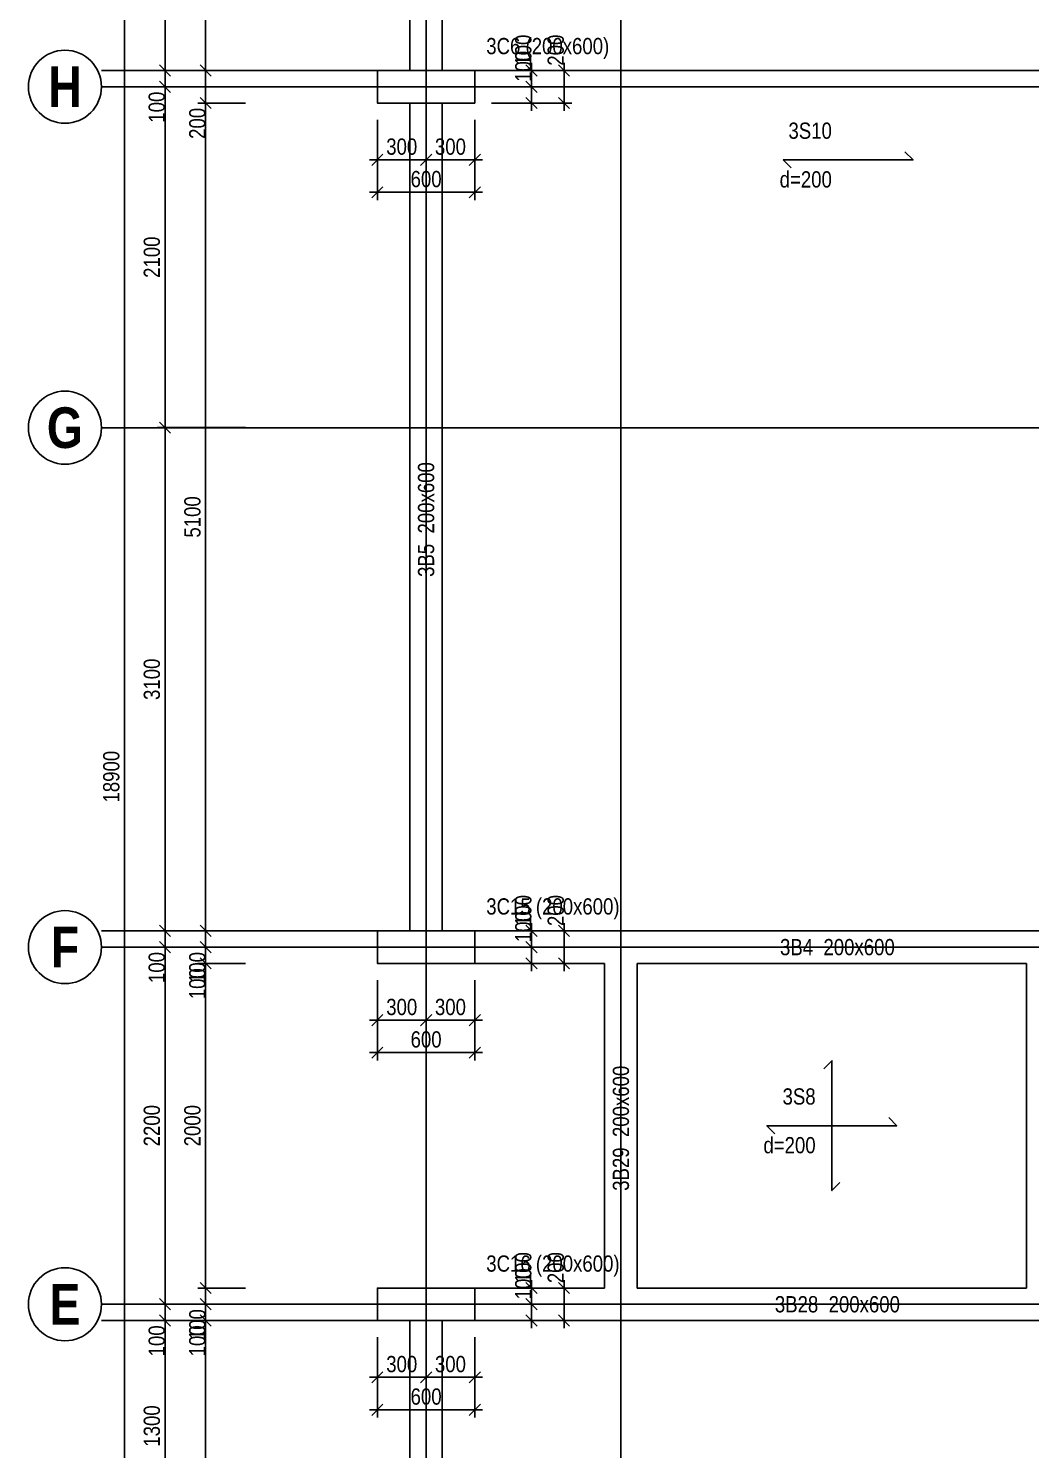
# Model space of a CAD drawing. Extents: x 0 to 206258, y -403073 to 0.
# Drawn here: x 95534 to 101709, y -29787 to -21033 of the extents above; entities that cross this region are included whole.
import ezdxf
from ezdxf.enums import TextEntityAlignment as Align
from ezdxf.lldxf.tags import DXFTag

# ---------------------------------------------------------------- set-up
doc = ezdxf.new("R2010")
doc.units = 0
doc.header["$LTSCALE"] = 1000
for name, color, linetype in [('Axis Circle(Dir 1)', 150, 'Continuous'), ('Axis Label(Dir 1)', 7, 'Continuous'), ('Axis Line(Dir 1)', 8, 'CENTER2'), ('Axis Line(Dir 2)', 150, 'CENTER2'), ('Column Line', 7, 'Continuous'), ('Dimension Line', 5, 'Continuous'), ('Slab Edge Line', 5, 'Continuous'), ('Slab Label', 5, 'Continuous')]:
    doc.layers.add(name, color=color, linetype=linetype)
for name, color, linetype, true_color in [('Beam Label', 159, 'Continuous', 0x35424f), ('Beam Line', 159, 'HIDDEN2', 0x35424f), ('Column Label', 159, 'Continuous', 0x35424f), ('Ghost Axis Line', 254, 'Continuous', 0xbebebe)]:
    doc.layers.add(name, color=color, linetype=linetype, true_color=true_color)
doc.styles.add('Axis Label(Dir 1)', font='ARIALNB.TTF', dxfattribs={"height": 250})
doc.styles.add('Beam Label', font='ARIALN.TTF', dxfattribs={"height": 100})
doc.styles.add('Column Label', font='ARIALN.TTF', dxfattribs={"height": 100})
doc.styles.add('Dimension Text', font='ARIALN.TTF', dxfattribs={"height": 100})
doc.styles.add('Slab Label', font='ARIALN.TTF', dxfattribs={"height": 100})
tags = doc.linetypes.add('CENTER2', pattern=[1.125, 0.75, -0.125, 0.125, -0.125]).pattern_tags.tags
tags[10:11] = [DXFTag(74, 4), DXFTag(75, 0), DXFTag(340, '0'), DXFTag(46, 0.0), DXFTag(50, 0.0), DXFTag(44, 0.0), DXFTag(45, 0.0)]
tags[8:9] = [DXFTag(74, 4), DXFTag(75, 0), DXFTag(340, '0'), DXFTag(46, 0.0), DXFTag(50, 0.0), DXFTag(44, 0.0), DXFTag(45, 0.0)]
tags[6:7] = [DXFTag(74, 4), DXFTag(75, 0), DXFTag(340, '0'), DXFTag(46, 0.0), DXFTag(50, 0.0), DXFTag(44, 0.0), DXFTag(45, 0.0)]
tags[4:5] = [DXFTag(74, 4), DXFTag(75, 0), DXFTag(340, '0'), DXFTag(46, 0.0), DXFTag(50, 0.0), DXFTag(44, 0.0), DXFTag(45, 0.0)]
tags = doc.linetypes.add('HIDDEN2', pattern=[0.1875, 0.125, -0.0625]).pattern_tags.tags
tags[6:7] = [DXFTag(74, 4), DXFTag(75, 0), DXFTag(340, '0'), DXFTag(46, 0.0), DXFTag(50, 0.0), DXFTag(44, 0.0), DXFTag(45, 0.0)]
tags[4:5] = [DXFTag(74, 4), DXFTag(75, 0), DXFTag(340, '0'), DXFTag(46, 0.0), DXFTag(50, 0.0), DXFTag(44, 0.0), DXFTag(45, 0.0)]
doc.dimstyles.get("Standard").update_dxf_attribs({"dimtxt": 100, "dimasz": 30, "dimexe": 48.3, "dimexo": 103.5, "dimgap": 30, "dimtad": 1, "dimtoh": 1, "dimdec": 1, "dimdsep": 46, "dimtxsty": 'Dimension Text', "dimblk": 'PCDIM_TICK', "dimcen": 0.09, "dimclrd": 5, "dimclre": 5, "dimclrt": 5, "dimadec": 1, "dimazin": 0, "dimtp": 1, "dimtm": 1, "dimtfac": 1, "dimtdec": 4, "dimtofl": 0, "dimtmove": 0, "dimatfit": 3, "dimfxl": 1, "dimtolj": 1, "dimtzin": 0, "dimarcsym": 0})

# ---------------------------------------------------------------- blocks, each defined once
blk = doc.blocks.new('PCDIM_TICK')
at = {"layer": 'Dimension Line', "color": 0, "transparency": 33554687}
for p, q in [((1.15, 1.15), (-1.15, -1.15)), ((1.61, 0), (0, 0))]:
    blk.add_line(p, q, dxfattribs=at)
blk = doc.blocks.new('*U867')
at = {"layer": 'Dimension Line', "color": 5, "true_color": 0x0000ff, "transparency": 16777216}
for p, q in [((97684.3, -21595.7), (97684.3, -21890.5)), ((97984.3, -21595.7), (97984.3, -21890.5)), ((97684.3, -21842.2), (97984.3, -21842.2))]:
    blk.add_line(p, q, dxfattribs=at)
at = {"layer": 'Dimension Line', "color": 5, "true_color": 0x0000ff, "transparency": 16777216, "xscale": 30, "yscale": 30, "rotation": 180.0000000000004}
blk.add_blockref('PCDIM_TICK', (97684.3, -21842.2), dxfattribs=at)
at = {"layer": 'Dimension Line', "color": 5, "true_color": 0x0000ff, "transparency": 16777216, "xscale": 30, "yscale": 30}
blk.add_blockref('PCDIM_TICK', (97984.3, -21842.2), dxfattribs=at)
at = {"layer": 'Dimension Line', "color": 5, "true_color": 0x0000ff, "transparency": 16777216, "insert": (97834.3, -21812.2), "char_height": 100, "width": 181.501, "attachment_point": 8, "style": 'Dimension Text'}
blk.add_mtext('300', dxfattribs=at)
blk = doc.blocks.new('*U868')
at = {"layer": 'Dimension Line', "color": 5, "true_color": 0x0000ff, "transparency": 16777216}
for p, q in [((97984.3, -21595.7), (97984.3, -21890.5)), ((98284.3, -21595.7), (98284.3, -21890.5)), ((97984.3, -21842.2), (98284.3, -21842.2))]:
    blk.add_line(p, q, dxfattribs=at)
at = {"layer": 'Dimension Line', "color": 5, "true_color": 0x0000ff, "transparency": 16777216, "xscale": 30, "yscale": 30, "rotation": 180.0000000000004}
blk.add_blockref('PCDIM_TICK', (97984.3, -21842.2), dxfattribs=at)
at = {"layer": 'Dimension Line', "color": 5, "true_color": 0x0000ff, "transparency": 16777216, "xscale": 30, "yscale": 30}
blk.add_blockref('PCDIM_TICK', (98284.3, -21842.2), dxfattribs=at)
at = {"layer": 'Dimension Line', "color": 5, "true_color": 0x0000ff, "transparency": 16777216, "insert": (98134.3, -21812.2), "char_height": 100, "width": 181.501, "attachment_point": 8, "style": 'Dimension Text'}
blk.add_mtext('300', dxfattribs=at)
blk = doc.blocks.new('*U869')
at = {"layer": 'Dimension Line', "color": 5, "true_color": 0x0000ff, "transparency": 16777216}
for p, q in [((97684.3, -21595.7), (97684.3, -22090.5)), ((98284.3, -21595.7), (98284.3, -22090.5)), ((97684.3, -22042.2), (98284.3, -22042.2))]:
    blk.add_line(p, q, dxfattribs=at)
at = {"layer": 'Dimension Line', "color": 5, "true_color": 0x0000ff, "transparency": 16777216, "xscale": 30, "yscale": 30, "rotation": 180.0000000000004}
blk.add_blockref('PCDIM_TICK', (97684.3, -22042.2), dxfattribs=at)
at = {"layer": 'Dimension Line', "color": 5, "true_color": 0x0000ff, "transparency": 16777216, "xscale": 30, "yscale": 30}
blk.add_blockref('PCDIM_TICK', (98284.3, -22042.2), dxfattribs=at)
at = {"layer": 'Dimension Line', "color": 5, "true_color": 0x0000ff, "transparency": 16777216, "insert": (97984.3, -22012.2), "char_height": 100, "width": 181.97, "attachment_point": 8, "style": 'Dimension Text'}
blk.add_mtext('600', dxfattribs=at)
blk = doc.blocks.new('*U870')
at = {"layer": 'Dimension Line', "color": 5, "true_color": 0x0000ff, "transparency": 16777216}
for p, q in [((98387.8, -21392.2), (98682.6, -21392.2)), ((98634.3, -21392.2), (98634.3, -21362.2)), ((98634.3, -21492.2), (98634.3, -21392.2)), ((98387.8, -21492.2), (98682.6, -21492.2))]:
    blk.add_line(p, q, dxfattribs=at)
at = {"layer": 'Dimension Line', "color": 5, "true_color": 0x0000ff, "transparency": 16777216, "xscale": 30, "yscale": 30}
for p, rotation in [((98634.3, -21392.2), 89.99999999999447), ((98634.3, -21492.2), 269.9999999999834)]:
    blk.add_blockref('PCDIM_TICK', p, dxfattribs=dict(at, rotation=rotation))
at = {"layer": 'Dimension Line', "color": 5, "true_color": 0x0000ff, "transparency": 16777216, "insert": (98634.3, -21362.2), "char_height": 100, "width": 173.928, "attachment_point": 7, "rotation": 90, "style": 'Dimension Text'}
blk.add_mtext('100', dxfattribs=at)
blk = doc.blocks.new('*U871')
at = {"layer": 'Dimension Line', "color": 5, "true_color": 0x0000ff, "transparency": 16777216}
for p, q in [((98634.3, -21292.2), (98634.3, -21262.2)), ((98387.8, -21292.2), (98682.6, -21292.2)), ((98634.3, -21392.2), (98634.3, -21292.2)), ((98387.8, -21392.2), (98682.6, -21392.2))]:
    blk.add_line(p, q, dxfattribs=at)
at = {"layer": 'Dimension Line', "color": 5, "true_color": 0x0000ff, "transparency": 16777216, "xscale": 30, "yscale": 30}
for p, rotation in [((98634.3, -21292.2), 89.99999999999447), ((98634.3, -21392.2), 269.9999999999834)]:
    blk.add_blockref('PCDIM_TICK', p, dxfattribs=dict(at, rotation=rotation))
at = {"layer": 'Dimension Line', "color": 5, "true_color": 0x0000ff, "transparency": 16777216, "insert": (98634.3, -21262.2), "char_height": 100, "width": 173.928, "attachment_point": 7, "rotation": 90, "style": 'Dimension Text'}
blk.add_mtext('100', dxfattribs=at)
blk = doc.blocks.new('*U872')
at = {"layer": 'Dimension Line', "color": 5, "true_color": 0x0000ff, "transparency": 16777216}
for p, q in [((98834.3, -21292.2), (98834.3, -21262.2)), ((98387.8, -21292.2), (98882.6, -21292.2)), ((98834.3, -21492.2), (98834.3, -21292.2)), ((98387.8, -21492.2), (98882.6, -21492.2))]:
    blk.add_line(p, q, dxfattribs=at)
at = {"layer": 'Dimension Line', "color": 5, "true_color": 0x0000ff, "transparency": 16777216, "xscale": 30, "yscale": 30}
for p, rotation in [((98834.3, -21292.2), 89.99999999999447), ((98834.3, -21492.2), 269.9999999999834)]:
    blk.add_blockref('PCDIM_TICK', p, dxfattribs=dict(at, rotation=rotation))
at = {"layer": 'Dimension Line', "color": 5, "true_color": 0x0000ff, "transparency": 16777216, "insert": (98834.3, -21262.2), "char_height": 100, "width": 182.775, "attachment_point": 7, "rotation": 90, "style": 'Dimension Text'}
blk.add_mtext('200', dxfattribs=at)
blk = doc.blocks.new('*U915')
at = {"layer": 'Dimension Line', "color": 5, "true_color": 0x0000ff, "transparency": 16777216}
for p, q in [((97684.3, -26895.7), (97684.3, -27190.5)), ((97984.3, -26895.7), (97984.3, -27190.5)), ((97684.3, -27142.2), (97984.3, -27142.2))]:
    blk.add_line(p, q, dxfattribs=at)
at = {"layer": 'Dimension Line', "color": 5, "true_color": 0x0000ff, "transparency": 16777216, "xscale": 30, "yscale": 30, "rotation": 180.0000000000004}
blk.add_blockref('PCDIM_TICK', (97684.3, -27142.2), dxfattribs=at)
at = {"layer": 'Dimension Line', "color": 5, "true_color": 0x0000ff, "transparency": 16777216, "xscale": 30, "yscale": 30}
blk.add_blockref('PCDIM_TICK', (97984.3, -27142.2), dxfattribs=at)
at = {"layer": 'Dimension Line', "color": 5, "true_color": 0x0000ff, "transparency": 16777216, "insert": (97834.3, -27112.2), "char_height": 100, "width": 181.501, "attachment_point": 8, "style": 'Dimension Text'}
blk.add_mtext('300', dxfattribs=at)
blk = doc.blocks.new('*U916')
at = {"layer": 'Dimension Line', "color": 5, "true_color": 0x0000ff, "transparency": 16777216}
for p, q in [((97984.3, -26895.7), (97984.3, -27190.5)), ((98284.3, -26895.7), (98284.3, -27190.5)), ((97984.3, -27142.2), (98284.3, -27142.2))]:
    blk.add_line(p, q, dxfattribs=at)
at = {"layer": 'Dimension Line', "color": 5, "true_color": 0x0000ff, "transparency": 16777216, "xscale": 30, "yscale": 30, "rotation": 180.0000000000004}
blk.add_blockref('PCDIM_TICK', (97984.3, -27142.2), dxfattribs=at)
at = {"layer": 'Dimension Line', "color": 5, "true_color": 0x0000ff, "transparency": 16777216, "xscale": 30, "yscale": 30}
blk.add_blockref('PCDIM_TICK', (98284.3, -27142.2), dxfattribs=at)
at = {"layer": 'Dimension Line', "color": 5, "true_color": 0x0000ff, "transparency": 16777216, "insert": (98134.3, -27112.2), "char_height": 100, "width": 181.501, "attachment_point": 8, "style": 'Dimension Text'}
blk.add_mtext('300', dxfattribs=at)
blk = doc.blocks.new('*U917')
at = {"layer": 'Dimension Line', "color": 5, "true_color": 0x0000ff, "transparency": 16777216}
for p, q in [((97684.3, -26895.7), (97684.3, -27390.5)), ((98284.3, -26895.7), (98284.3, -27390.5)), ((97684.3, -27342.2), (98284.3, -27342.2))]:
    blk.add_line(p, q, dxfattribs=at)
at = {"layer": 'Dimension Line', "color": 5, "true_color": 0x0000ff, "transparency": 16777216, "xscale": 30, "yscale": 30, "rotation": 180.0000000000004}
blk.add_blockref('PCDIM_TICK', (97684.3, -27342.2), dxfattribs=at)
at = {"layer": 'Dimension Line', "color": 5, "true_color": 0x0000ff, "transparency": 16777216, "xscale": 30, "yscale": 30}
blk.add_blockref('PCDIM_TICK', (98284.3, -27342.2), dxfattribs=at)
at = {"layer": 'Dimension Line', "color": 5, "true_color": 0x0000ff, "transparency": 16777216, "insert": (97984.3, -27312.2), "char_height": 100, "width": 181.97, "attachment_point": 8, "style": 'Dimension Text'}
blk.add_mtext('600', dxfattribs=at)
blk = doc.blocks.new('*U918')
at = {"layer": 'Dimension Line', "color": 5, "true_color": 0x0000ff, "transparency": 16777216}
for p, q in [((98387.8, -26692.2), (98682.6, -26692.2)), ((98634.3, -26692.2), (98634.3, -26662.2)), ((98634.3, -26792.2), (98634.3, -26692.2)), ((98387.8, -26792.2), (98682.6, -26792.2))]:
    blk.add_line(p, q, dxfattribs=at)
at = {"layer": 'Dimension Line', "color": 5, "true_color": 0x0000ff, "transparency": 16777216, "xscale": 30, "yscale": 30}
for p, rotation in [((98634.3, -26692.2), 89.99999999999447), ((98634.3, -26792.2), 269.9999999999834)]:
    blk.add_blockref('PCDIM_TICK', p, dxfattribs=dict(at, rotation=rotation))
at = {"layer": 'Dimension Line', "color": 5, "true_color": 0x0000ff, "transparency": 16777216, "insert": (98634.3, -26662.2), "char_height": 100, "width": 173.928, "attachment_point": 7, "rotation": 90, "style": 'Dimension Text'}
blk.add_mtext('100', dxfattribs=at)
blk = doc.blocks.new('*U919')
at = {"layer": 'Dimension Line', "color": 5, "true_color": 0x0000ff, "transparency": 16777216}
for p, q in [((98387.8, -26592.2), (98682.6, -26592.2)), ((98634.3, -26592.2), (98634.3, -26562.2)), ((98634.3, -26692.2), (98634.3, -26592.2)), ((98387.8, -26692.2), (98682.6, -26692.2))]:
    blk.add_line(p, q, dxfattribs=at)
at = {"layer": 'Dimension Line', "color": 5, "true_color": 0x0000ff, "transparency": 16777216, "xscale": 30, "yscale": 30}
for p, rotation in [((98634.3, -26592.2), 89.99999999999447), ((98634.3, -26692.2), 269.9999999999834)]:
    blk.add_blockref('PCDIM_TICK', p, dxfattribs=dict(at, rotation=rotation))
at = {"layer": 'Dimension Line', "color": 5, "true_color": 0x0000ff, "transparency": 16777216, "insert": (98634.3, -26562.2), "char_height": 100, "width": 173.928, "attachment_point": 7, "rotation": 90, "style": 'Dimension Text'}
blk.add_mtext('100', dxfattribs=at)
blk = doc.blocks.new('*U920')
at = {"layer": 'Dimension Line', "color": 5, "true_color": 0x0000ff, "transparency": 16777216}
for p, q in [((98387.8, -26592.2), (98882.6, -26592.2)), ((98834.3, -26592.2), (98834.3, -26562.2)), ((98834.3, -26792.2), (98834.3, -26592.2)), ((98387.8, -26792.2), (98882.6, -26792.2))]:
    blk.add_line(p, q, dxfattribs=at)
at = {"layer": 'Dimension Line', "color": 5, "true_color": 0x0000ff, "transparency": 16777216, "xscale": 30, "yscale": 30}
for p, rotation in [((98834.3, -26592.2), 89.99999999999447), ((98834.3, -26792.2), 269.9999999999834)]:
    blk.add_blockref('PCDIM_TICK', p, dxfattribs=dict(at, rotation=rotation))
at = {"layer": 'Dimension Line', "color": 5, "true_color": 0x0000ff, "transparency": 16777216, "insert": (98834.3, -26562.2), "char_height": 100, "width": 182.775, "attachment_point": 7, "rotation": 90, "style": 'Dimension Text'}
blk.add_mtext('200', dxfattribs=at)
blk = doc.blocks.new('*U981')
at = {"layer": 'Dimension Line', "color": 5, "true_color": 0x0000ff, "transparency": 16777216}
for p, q in [((97684.3, -29095.7), (97684.3, -29390.5)), ((97984.3, -29095.7), (97984.3, -29390.5)), ((97684.3, -29342.2), (97984.3, -29342.2))]:
    blk.add_line(p, q, dxfattribs=at)
at = {"layer": 'Dimension Line', "color": 5, "true_color": 0x0000ff, "transparency": 16777216, "xscale": 30, "yscale": 30, "rotation": 180.0000000000004}
blk.add_blockref('PCDIM_TICK', (97684.3, -29342.2), dxfattribs=at)
at = {"layer": 'Dimension Line', "color": 5, "true_color": 0x0000ff, "transparency": 16777216, "xscale": 30, "yscale": 30}
blk.add_blockref('PCDIM_TICK', (97984.3, -29342.2), dxfattribs=at)
at = {"layer": 'Dimension Line', "color": 5, "true_color": 0x0000ff, "transparency": 16777216, "insert": (97834.3, -29312.2), "char_height": 100, "width": 181.501, "attachment_point": 8, "style": 'Dimension Text'}
blk.add_mtext('300', dxfattribs=at)
blk = doc.blocks.new('*U982')
at = {"layer": 'Dimension Line', "color": 5, "true_color": 0x0000ff, "transparency": 16777216}
for p, q in [((97984.3, -29095.7), (97984.3, -29390.5)), ((98284.3, -29095.7), (98284.3, -29390.5)), ((97984.3, -29342.2), (98284.3, -29342.2))]:
    blk.add_line(p, q, dxfattribs=at)
at = {"layer": 'Dimension Line', "color": 5, "true_color": 0x0000ff, "transparency": 16777216, "xscale": 30, "yscale": 30, "rotation": 180.0000000000004}
blk.add_blockref('PCDIM_TICK', (97984.3, -29342.2), dxfattribs=at)
at = {"layer": 'Dimension Line', "color": 5, "true_color": 0x0000ff, "transparency": 16777216, "xscale": 30, "yscale": 30}
blk.add_blockref('PCDIM_TICK', (98284.3, -29342.2), dxfattribs=at)
at = {"layer": 'Dimension Line', "color": 5, "true_color": 0x0000ff, "transparency": 16777216, "insert": (98134.3, -29312.2), "char_height": 100, "width": 181.501, "attachment_point": 8, "style": 'Dimension Text'}
blk.add_mtext('300', dxfattribs=at)
blk = doc.blocks.new('*U983')
at = {"layer": 'Dimension Line', "color": 5, "true_color": 0x0000ff, "transparency": 16777216}
for p, q in [((97684.3, -29095.7), (97684.3, -29590.5)), ((98284.3, -29095.7), (98284.3, -29590.5)), ((97684.3, -29542.2), (98284.3, -29542.2))]:
    blk.add_line(p, q, dxfattribs=at)
at = {"layer": 'Dimension Line', "color": 5, "true_color": 0x0000ff, "transparency": 16777216, "xscale": 30, "yscale": 30, "rotation": 180.0000000000004}
blk.add_blockref('PCDIM_TICK', (97684.3, -29542.2), dxfattribs=at)
at = {"layer": 'Dimension Line', "color": 5, "true_color": 0x0000ff, "transparency": 16777216, "xscale": 30, "yscale": 30}
blk.add_blockref('PCDIM_TICK', (98284.3, -29542.2), dxfattribs=at)
at = {"layer": 'Dimension Line', "color": 5, "true_color": 0x0000ff, "transparency": 16777216, "insert": (97984.3, -29512.2), "char_height": 100, "width": 181.97, "attachment_point": 8, "style": 'Dimension Text'}
blk.add_mtext('600', dxfattribs=at)
blk = doc.blocks.new('*U984')
at = {"layer": 'Dimension Line', "color": 5, "true_color": 0x0000ff, "transparency": 16777216}
for p, q in [((98634.3, -28892.2), (98634.3, -28862.2)), ((98387.8, -28892.2), (98682.6, -28892.2)), ((98634.3, -28992.2), (98634.3, -28892.2)), ((98387.8, -28992.2), (98682.6, -28992.2))]:
    blk.add_line(p, q, dxfattribs=at)
at = {"layer": 'Dimension Line', "color": 5, "true_color": 0x0000ff, "transparency": 16777216, "xscale": 30, "yscale": 30}
for p, rotation in [((98634.3, -28892.2), 89.99999999999447), ((98634.3, -28992.2), 269.9999999999834)]:
    blk.add_blockref('PCDIM_TICK', p, dxfattribs=dict(at, rotation=rotation))
at = {"layer": 'Dimension Line', "color": 5, "true_color": 0x0000ff, "transparency": 16777216, "insert": (98634.3, -28862.2), "char_height": 100, "width": 173.928, "attachment_point": 7, "rotation": 90, "style": 'Dimension Text'}
blk.add_mtext('100', dxfattribs=at)
blk = doc.blocks.new('*U985')
at = {"layer": 'Dimension Line', "color": 5, "true_color": 0x0000ff, "transparency": 16777216}
for p, q in [((98387.8, -28792.2), (98682.6, -28792.2)), ((98634.3, -28792.2), (98634.3, -28762.2)), ((98634.3, -28892.2), (98634.3, -28792.2)), ((98387.8, -28892.2), (98682.6, -28892.2))]:
    blk.add_line(p, q, dxfattribs=at)
at = {"layer": 'Dimension Line', "color": 5, "true_color": 0x0000ff, "transparency": 16777216, "xscale": 30, "yscale": 30}
for p, rotation in [((98634.3, -28792.2), 89.99999999999447), ((98634.3, -28892.2), 269.9999999999834)]:
    blk.add_blockref('PCDIM_TICK', p, dxfattribs=dict(at, rotation=rotation))
at = {"layer": 'Dimension Line', "color": 5, "true_color": 0x0000ff, "transparency": 16777216, "insert": (98634.3, -28762.2), "char_height": 100, "width": 173.928, "attachment_point": 7, "rotation": 90, "style": 'Dimension Text'}
blk.add_mtext('100', dxfattribs=at)
blk = doc.blocks.new('*U986')
at = {"layer": 'Dimension Line', "color": 5, "true_color": 0x0000ff, "transparency": 16777216}
for p, q in [((98387.8, -28792.2), (98882.6, -28792.2)), ((98834.3, -28792.2), (98834.3, -28762.2)), ((98834.3, -28992.2), (98834.3, -28792.2)), ((98387.8, -28992.2), (98882.6, -28992.2))]:
    blk.add_line(p, q, dxfattribs=at)
at = {"layer": 'Dimension Line', "color": 5, "true_color": 0x0000ff, "transparency": 16777216, "xscale": 30, "yscale": 30}
for p, rotation in [((98834.3, -28792.2), 89.99999999999447), ((98834.3, -28992.2), 269.9999999999834)]:
    blk.add_blockref('PCDIM_TICK', p, dxfattribs=dict(at, rotation=rotation))
at = {"layer": 'Dimension Line', "color": 5, "true_color": 0x0000ff, "transparency": 16777216, "insert": (98834.3, -28762.2), "char_height": 100, "width": 182.775, "attachment_point": 7, "rotation": 90, "style": 'Dimension Text'}
blk.add_mtext('200', dxfattribs=at)
blk = doc.blocks.new('*U1044')
at = {"layer": 'Dimension Line', "color": 5, "true_color": 0x0000ff, "transparency": 16777216}
for p, q in [((96872.4, -16392.2), (96577.6, -16392.2)), ((96625.9, -16392.2), (96625.9, -21292.2)), ((96872.4, -21292.2), (96577.6, -21292.2))]:
    blk.add_line(p, q, dxfattribs=at)
at = {"layer": 'Dimension Line', "color": 5, "true_color": 0x0000ff, "transparency": 16777216, "xscale": 30, "yscale": 30}
for p, rotation in [((96625.9, -16392.2), 89.99999999999447), ((96625.9, -21292.2), 269.9999999999834)]:
    blk.add_blockref('PCDIM_TICK', p, dxfattribs=dict(at, rotation=rotation))
at = {"layer": 'Dimension Line', "color": 5, "true_color": 0x0000ff, "transparency": 16777216, "insert": (96595.9, -18842.2), "char_height": 100, "width": 249.196, "attachment_point": 8, "rotation": 90, "style": 'Dimension Text'}
blk.add_mtext('4900', dxfattribs=at)
blk = doc.blocks.new('*U1045')
at = {"layer": 'Dimension Line', "color": 5, "true_color": 0x0000ff, "transparency": 16777216}
for p, q in [((96872.4, -21292.2), (96577.6, -21292.2)), ((96625.9, -21292.2), (96625.9, -21492.2)), ((96872.4, -21492.2), (96577.6, -21492.2)), ((96625.9, -21492.2), (96625.9, -21522.2))]:
    blk.add_line(p, q, dxfattribs=at)
at = {"layer": 'Dimension Line', "color": 5, "true_color": 0x0000ff, "transparency": 16777216, "xscale": 30, "yscale": 30}
for p, rotation in [((96625.9, -21292.2), 89.99999999999447), ((96625.9, -21492.2), 269.9999999999834)]:
    blk.add_blockref('PCDIM_TICK', p, dxfattribs=dict(at, rotation=rotation))
at = {"layer": 'Dimension Line', "color": 5, "true_color": 0x0000ff, "transparency": 16777216, "insert": (96625.9, -21522.2), "char_height": 100, "width": 182.775, "attachment_point": 9, "rotation": 90, "style": 'Dimension Text'}
blk.add_mtext('200', dxfattribs=at)
blk = doc.blocks.new('*U1046')
at = {"layer": 'Dimension Line', "color": 5, "true_color": 0x0000ff, "transparency": 16777216}
for p, q in [((96872.4, -21492.2), (96577.6, -21492.2)), ((96625.9, -21492.2), (96625.9, -26592.2)), ((96872.4, -26592.2), (96577.6, -26592.2))]:
    blk.add_line(p, q, dxfattribs=at)
at = {"layer": 'Dimension Line', "color": 5, "true_color": 0x0000ff, "transparency": 16777216, "xscale": 30, "yscale": 30}
for p, rotation in [((96625.9, -21492.2), 89.99999999999447), ((96625.9, -26592.2), 269.9999999999834)]:
    blk.add_blockref('PCDIM_TICK', p, dxfattribs=dict(at, rotation=rotation))
at = {"layer": 'Dimension Line', "color": 5, "true_color": 0x0000ff, "transparency": 16777216, "insert": (96595.9, -24042.2), "char_height": 100, "width": 245.979, "attachment_point": 8, "rotation": 90, "style": 'Dimension Text'}
blk.add_mtext('5100', dxfattribs=at)
blk = doc.blocks.new('*U1047')
at = {"layer": 'Dimension Line', "color": 5, "true_color": 0x0000ff, "transparency": 16777216}
for p, q in [((96872.4, -26592.2), (96577.6, -26592.2)), ((96625.9, -26592.2), (96625.9, -26692.2)), ((96872.4, -26692.2), (96577.6, -26692.2)), ((96625.9, -26692.2), (96625.9, -26722.2))]:
    blk.add_line(p, q, dxfattribs=at)
at = {"layer": 'Dimension Line', "color": 5, "true_color": 0x0000ff, "transparency": 16777216, "xscale": 30, "yscale": 30}
for p, rotation in [((96625.9, -26592.2), 89.99999999999447), ((96625.9, -26692.2), 269.9999999999834)]:
    blk.add_blockref('PCDIM_TICK', p, dxfattribs=dict(at, rotation=rotation))
at = {"layer": 'Dimension Line', "color": 5, "true_color": 0x0000ff, "transparency": 16777216, "insert": (96625.9, -26722.2), "char_height": 100, "width": 173.928, "attachment_point": 9, "rotation": 90, "style": 'Dimension Text'}
blk.add_mtext('100', dxfattribs=at)
blk = doc.blocks.new('*U1048')
at = {"layer": 'Dimension Line', "color": 5, "true_color": 0x0000ff, "transparency": 16777216}
for p, q in [((96872.4, -26692.2), (96577.6, -26692.2)), ((96625.9, -26692.2), (96625.9, -26792.2)), ((96872.4, -26792.2), (96577.6, -26792.2)), ((96625.9, -26792.2), (96625.9, -26822.2))]:
    blk.add_line(p, q, dxfattribs=at)
at = {"layer": 'Dimension Line', "color": 5, "true_color": 0x0000ff, "transparency": 16777216, "xscale": 30, "yscale": 30}
for p, rotation in [((96625.9, -26692.2), 89.99999999999447), ((96625.9, -26792.2), 269.9999999999834)]:
    blk.add_blockref('PCDIM_TICK', p, dxfattribs=dict(at, rotation=rotation))
at = {"layer": 'Dimension Line', "color": 5, "true_color": 0x0000ff, "transparency": 16777216, "insert": (96625.9, -26822.2), "char_height": 100, "width": 173.928, "attachment_point": 9, "rotation": 90, "style": 'Dimension Text'}
blk.add_mtext('100', dxfattribs=at)
blk = doc.blocks.new('*U1049')
at = {"layer": 'Dimension Line', "color": 5, "true_color": 0x0000ff, "transparency": 16777216}
for p, q in [((96872.4, -26792.2), (96577.6, -26792.2)), ((96625.9, -26792.2), (96625.9, -28792.2)), ((96872.4, -28792.2), (96577.6, -28792.2))]:
    blk.add_line(p, q, dxfattribs=at)
at = {"layer": 'Dimension Line', "color": 5, "true_color": 0x0000ff, "transparency": 16777216, "xscale": 30, "yscale": 30}
for p, rotation in [((96625.9, -26792.2), 89.99999999999447), ((96625.9, -28792.2), 269.9999999999834)]:
    blk.add_blockref('PCDIM_TICK', p, dxfattribs=dict(at, rotation=rotation))
at = {"layer": 'Dimension Line', "color": 5, "true_color": 0x0000ff, "transparency": 16777216, "insert": (96595.9, -27792.2), "char_height": 100, "width": 247.252, "attachment_point": 8, "rotation": 90, "style": 'Dimension Text'}
blk.add_mtext('2000', dxfattribs=at)
blk = doc.blocks.new('*U1050')
at = {"layer": 'Dimension Line', "color": 5, "true_color": 0x0000ff, "transparency": 16777216}
for p, q in [((96872.4, -28792.2), (96577.6, -28792.2)), ((96625.9, -28792.2), (96625.9, -28892.2)), ((96872.4, -28892.2), (96577.6, -28892.2)), ((96625.9, -28892.2), (96625.9, -28922.2))]:
    blk.add_line(p, q, dxfattribs=at)
at = {"layer": 'Dimension Line', "color": 5, "true_color": 0x0000ff, "transparency": 16777216, "xscale": 30, "yscale": 30}
for p, rotation in [((96625.9, -28792.2), 89.99999999999447), ((96625.9, -28892.2), 269.9999999999834)]:
    blk.add_blockref('PCDIM_TICK', p, dxfattribs=dict(at, rotation=rotation))
at = {"layer": 'Dimension Line', "color": 5, "true_color": 0x0000ff, "transparency": 16777216, "insert": (96625.9, -28922.2), "char_height": 100, "width": 173.928, "attachment_point": 9, "rotation": 90, "style": 'Dimension Text'}
blk.add_mtext('100', dxfattribs=at)
blk = doc.blocks.new('*U1051')
at = {"layer": 'Dimension Line', "color": 5, "true_color": 0x0000ff, "transparency": 16777216}
for p, q in [((96872.4, -28892.2), (96577.6, -28892.2)), ((96625.9, -28892.2), (96625.9, -28992.2)), ((96872.4, -28992.2), (96577.6, -28992.2)), ((96625.9, -28992.2), (96625.9, -29022.2))]:
    blk.add_line(p, q, dxfattribs=at)
at = {"layer": 'Dimension Line', "color": 5, "true_color": 0x0000ff, "transparency": 16777216, "xscale": 30, "yscale": 30}
for p, rotation in [((96625.9, -28892.2), 89.99999999999447), ((96625.9, -28992.2), 269.9999999999834)]:
    blk.add_blockref('PCDIM_TICK', p, dxfattribs=dict(at, rotation=rotation))
at = {"layer": 'Dimension Line', "color": 5, "true_color": 0x0000ff, "transparency": 16777216, "insert": (96625.9, -29022.2), "char_height": 100, "width": 173.928, "attachment_point": 9, "rotation": 90, "style": 'Dimension Text'}
blk.add_mtext('100', dxfattribs=at)
blk = doc.blocks.new('*U1052')
at = {"layer": 'Dimension Line', "color": 5, "true_color": 0x0000ff, "transparency": 16777216}
for p, q in [((96872.4, -28992.2), (96577.6, -28992.2)), ((96625.9, -28992.2), (96625.9, -32792.2)), ((96872.4, -32792.2), (96577.6, -32792.2))]:
    blk.add_line(p, q, dxfattribs=at)
at = {"layer": 'Dimension Line', "color": 5, "true_color": 0x0000ff, "transparency": 16777216, "xscale": 30, "yscale": 30}
for p, rotation in [((96625.9, -28992.2), 89.99999999999447), ((96625.9, -32792.2), 269.9999999999834)]:
    blk.add_blockref('PCDIM_TICK', p, dxfattribs=dict(at, rotation=rotation))
at = {"layer": 'Dimension Line', "color": 5, "true_color": 0x0000ff, "transparency": 16777216, "insert": (96595.9, -30892.2), "char_height": 100, "width": 245.979, "attachment_point": 8, "rotation": 90, "style": 'Dimension Text'}
blk.add_mtext('3800', dxfattribs=at)
blk = doc.blocks.new('*U1061')
at = {"layer": 'Dimension Line', "color": 5, "true_color": 0x0000ff, "transparency": 16777216}
for p, q in [((96872.4, -19692.2), (96327.6, -19692.2)), ((96375.9, -19692.2), (96375.9, -21292.2)), ((96872.4, -21292.2), (96327.6, -21292.2))]:
    blk.add_line(p, q, dxfattribs=at)
at = {"layer": 'Dimension Line', "color": 5, "true_color": 0x0000ff, "transparency": 16777216, "xscale": 30, "yscale": 30}
for p, rotation in [((96375.9, -19692.2), 89.99999999999447), ((96375.9, -21292.2), 269.9999999999834)]:
    blk.add_blockref('PCDIM_TICK', p, dxfattribs=dict(at, rotation=rotation))
at = {"layer": 'Dimension Line', "color": 5, "true_color": 0x0000ff, "transparency": 16777216, "insert": (96345.9, -20492.2), "char_height": 100, "width": 238.405, "attachment_point": 8, "rotation": 90, "style": 'Dimension Text'}
blk.add_mtext('1600', dxfattribs=at)
blk = doc.blocks.new('*U1062')
at = {"layer": 'Dimension Line', "color": 5, "true_color": 0x0000ff, "transparency": 16777216}
for p, q in [((96872.4, -21292.2), (96327.6, -21292.2)), ((96375.9, -21292.2), (96375.9, -21392.2)), ((96872.4, -21392.2), (96327.6, -21392.2)), ((96375.9, -21392.2), (96375.9, -21422.2))]:
    blk.add_line(p, q, dxfattribs=at)
at = {"layer": 'Dimension Line', "color": 5, "true_color": 0x0000ff, "transparency": 16777216, "xscale": 30, "yscale": 30}
for p, rotation in [((96375.9, -21292.2), 89.99999999999447), ((96375.9, -21392.2), 269.9999999999834)]:
    blk.add_blockref('PCDIM_TICK', p, dxfattribs=dict(at, rotation=rotation))
at = {"layer": 'Dimension Line', "color": 5, "true_color": 0x0000ff, "transparency": 16777216, "insert": (96375.9, -21422.2), "char_height": 100, "width": 173.928, "attachment_point": 9, "rotation": 90, "style": 'Dimension Text'}
blk.add_mtext('100', dxfattribs=at)
blk = doc.blocks.new('*U1063')
at = {"layer": 'Dimension Line', "color": 5, "true_color": 0x0000ff, "transparency": 16777216}
for p, q in [((96872.4, -21392.2), (96327.6, -21392.2)), ((96375.9, -21392.2), (96375.9, -23492.2)), ((96872.4, -23492.2), (96327.6, -23492.2))]:
    blk.add_line(p, q, dxfattribs=at)
at = {"layer": 'Dimension Line', "color": 5, "true_color": 0x0000ff, "transparency": 16777216, "xscale": 30, "yscale": 30}
for p, rotation in [((96375.9, -21392.2), 89.99999999999447), ((96375.9, -23492.2), 269.9999999999834)]:
    blk.add_blockref('PCDIM_TICK', p, dxfattribs=dict(at, rotation=rotation))
at = {"layer": 'Dimension Line', "color": 5, "true_color": 0x0000ff, "transparency": 16777216, "insert": (96345.9, -22442.2), "char_height": 100, "width": 247.252, "attachment_point": 8, "rotation": 90, "style": 'Dimension Text'}
blk.add_mtext('2100', dxfattribs=at)
blk = doc.blocks.new('*U1064')
at = {"layer": 'Dimension Line', "color": 5, "true_color": 0x0000ff, "transparency": 16777216}
for p, q in [((96872.4, -23492.2), (96327.6, -23492.2)), ((96375.9, -23492.2), (96375.9, -26592.2)), ((96872.4, -26592.2), (96327.6, -26592.2))]:
    blk.add_line(p, q, dxfattribs=at)
at = {"layer": 'Dimension Line', "color": 5, "true_color": 0x0000ff, "transparency": 16777216, "xscale": 30, "yscale": 30}
for p, rotation in [((96375.9, -23492.2), 89.99999999999447), ((96375.9, -26592.2), 269.9999999999834)]:
    blk.add_blockref('PCDIM_TICK', p, dxfattribs=dict(at, rotation=rotation))
at = {"layer": 'Dimension Line', "color": 5, "true_color": 0x0000ff, "transparency": 16777216, "insert": (96345.9, -25042.2), "char_height": 100, "width": 245.979, "attachment_point": 8, "rotation": 90, "style": 'Dimension Text'}
blk.add_mtext('3100', dxfattribs=at)
blk = doc.blocks.new('*U1065')
at = {"layer": 'Dimension Line', "color": 5, "true_color": 0x0000ff, "transparency": 16777216}
for p, q in [((96872.4, -26592.2), (96327.6, -26592.2)), ((96375.9, -26592.2), (96375.9, -26692.2)), ((96872.4, -26692.2), (96327.6, -26692.2)), ((96375.9, -26692.2), (96375.9, -26722.2))]:
    blk.add_line(p, q, dxfattribs=at)
at = {"layer": 'Dimension Line', "color": 5, "true_color": 0x0000ff, "transparency": 16777216, "xscale": 30, "yscale": 30}
for p, rotation in [((96375.9, -26592.2), 89.99999999999447), ((96375.9, -26692.2), 269.9999999999834)]:
    blk.add_blockref('PCDIM_TICK', p, dxfattribs=dict(at, rotation=rotation))
at = {"layer": 'Dimension Line', "color": 5, "true_color": 0x0000ff, "transparency": 16777216, "insert": (96375.9, -26722.2), "char_height": 100, "width": 173.928, "attachment_point": 9, "rotation": 90, "style": 'Dimension Text'}
blk.add_mtext('100', dxfattribs=at)
blk = doc.blocks.new('*U1066')
at = {"layer": 'Dimension Line', "color": 5, "true_color": 0x0000ff, "transparency": 16777216}
for p, q in [((96872.4, -26692.2), (96327.6, -26692.2)), ((96375.9, -26692.2), (96375.9, -28892.2)), ((96872.4, -28892.2), (96327.6, -28892.2))]:
    blk.add_line(p, q, dxfattribs=at)
at = {"layer": 'Dimension Line', "color": 5, "true_color": 0x0000ff, "transparency": 16777216, "xscale": 30, "yscale": 30}
for p, rotation in [((96375.9, -26692.2), 89.99999999999447), ((96375.9, -28892.2), 269.9999999999834)]:
    blk.add_blockref('PCDIM_TICK', p, dxfattribs=dict(at, rotation=rotation))
at = {"layer": 'Dimension Line', "color": 5, "true_color": 0x0000ff, "transparency": 16777216, "insert": (96345.9, -27792.2), "char_height": 100, "width": 247.252, "attachment_point": 8, "rotation": 90, "style": 'Dimension Text'}
blk.add_mtext('2200', dxfattribs=at)
blk = doc.blocks.new('*U1067')
at = {"layer": 'Dimension Line', "color": 5, "true_color": 0x0000ff, "transparency": 16777216}
for p, q in [((96872.4, -28892.2), (96327.6, -28892.2)), ((96375.9, -28892.2), (96375.9, -28992.2)), ((96872.4, -28992.2), (96327.6, -28992.2)), ((96375.9, -28992.2), (96375.9, -29022.2))]:
    blk.add_line(p, q, dxfattribs=at)
at = {"layer": 'Dimension Line', "color": 5, "true_color": 0x0000ff, "transparency": 16777216, "xscale": 30, "yscale": 30}
for p, rotation in [((96375.9, -28892.2), 89.99999999999447), ((96375.9, -28992.2), 269.9999999999834)]:
    blk.add_blockref('PCDIM_TICK', p, dxfattribs=dict(at, rotation=rotation))
at = {"layer": 'Dimension Line', "color": 5, "true_color": 0x0000ff, "transparency": 16777216, "insert": (96375.9, -29022.2), "char_height": 100, "width": 173.928, "attachment_point": 9, "rotation": 90, "style": 'Dimension Text'}
blk.add_mtext('100', dxfattribs=at)
blk = doc.blocks.new('*U1068')
at = {"layer": 'Dimension Line', "color": 5, "true_color": 0x0000ff, "transparency": 16777216}
for p, q in [((96872.4, -28992.2), (96327.6, -28992.2)), ((96375.9, -28992.2), (96375.9, -30292.2)), ((96872.4, -30292.2), (96327.6, -30292.2))]:
    blk.add_line(p, q, dxfattribs=at)
at = {"layer": 'Dimension Line', "color": 5, "true_color": 0x0000ff, "transparency": 16777216, "xscale": 30, "yscale": 30}
for p, rotation in [((96375.9, -28992.2), 89.99999999999447), ((96375.9, -30292.2), 269.9999999999834)]:
    blk.add_blockref('PCDIM_TICK', p, dxfattribs=dict(at, rotation=rotation))
at = {"layer": 'Dimension Line', "color": 5, "true_color": 0x0000ff, "transparency": 16777216, "insert": (96345.9, -29642.2), "char_height": 100, "width": 238.405, "attachment_point": 8, "rotation": 90, "style": 'Dimension Text'}
blk.add_mtext('1300', dxfattribs=at)
blk = doc.blocks.new('*U1073')
at = {"layer": 'Dimension Line', "color": 5, "true_color": 0x0000ff, "transparency": 16777216}
for p, q in [((96872.4, -16192.2), (96077.6, -16192.2)), ((96125.9, -16192.2), (96125.9, -35092.2)), ((96872.4, -35092.2), (96077.6, -35092.2))]:
    blk.add_line(p, q, dxfattribs=at)
at = {"layer": 'Dimension Line', "color": 5, "true_color": 0x0000ff, "transparency": 16777216, "xscale": 30, "yscale": 30}
for p, rotation in [((96125.9, -16192.2), 89.99999999999447), ((96125.9, -35092.2), 269.9999999999834)]:
    blk.add_blockref('PCDIM_TICK', p, dxfattribs=dict(at, rotation=rotation))
at = {"layer": 'Dimension Line', "color": 5, "true_color": 0x0000ff, "transparency": 16777216, "insert": (96095.9, -25642.2), "char_height": 100, "width": 302.882, "attachment_point": 8, "rotation": 90, "style": 'Dimension Text'}
blk.add_mtext('18900', dxfattribs=at)

msp = doc.modelspace()

# ---------------------------------------------------------------- linework, layer by layer
at = {"layer": 'Axis Circle(Dir 1)', "transparency": 33554687}
for centre in [(95759.29, -21392.207), (95759.29, -23492.207), (95759.29, -26692.207), (95759.29, -28892.207)]:
    msp.add_circle(centre, 225, dxfattribs=at)
at = {"layer": 'Axis Line(Dir 1)', "transparency": 33554687}
for points in [[(95984.29, -21392.207), (113784.29, -21392.207)], [(95984.29, -23492.207), (113784.29, -23492.207)], [(95984.29, -26692.207), (113784.29, -26692.207)], [(95984.29, -28892.207), (113784.29, -28892.207)]]:
    msp.add_lwpolyline(points, dxfattribs=at)
at = {"layer": 'Axis Line(Dir 2)', "transparency": 33554687}
for points in [[(97984.29, -38092.207), (97984.29, -14292.207)], [(99184.29, -38092.207), (99184.29, -14292.207)]]:
    msp.add_lwpolyline(points, dxfattribs=at)
at = {"layer": 'Beam Line', "linetype": 'Continuous', "transparency": 33554687}
for points in [[(97884.29, -21292.207), (97884.29, -16392.207)], [(97884.29, -26592.207), (97884.29, -21492.207)], [(99084.29, -28792.207), (99084.29, -26792.207)], [(97884.29, -32792.207), (97884.29, -28992.207)]]:
    msp.add_lwpolyline(points, dxfattribs=at)
at = {"layer": 'Beam Line', "transparency": 33554687}
for points in [[(98084.29, -21292.207), (98084.29, -16392.207)], [(98084.29, -26592.207), (98084.29, -21492.207)], [(98284.29, -26592.207), (102884.29, -26592.207)], [(98284.29, -26792.207), (99084.29, -26792.207)], [(99284.29, -26792.207), (101684.29, -26792.207)], [(99284.29, -28792.207), (99284.29, -26792.207)], [(101684.29, -28792.207), (101684.29, -26792.207)], [(98284.29, -28792.207), (99084.29, -28792.207)], [(99284.29, -28792.207), (101684.29, -28792.207)], [(98084.29, -32792.207), (98084.29, -28992.207)], [(98284.29, -28992.207), (102884.29, -28992.207)]]:
    msp.add_lwpolyline(points, dxfattribs=at)
at = {"layer": 'Column Line', "transparency": 33554687}
for points in [[(98284.29, -21492.207), (98284.29, -21292.207), (97684.29, -21292.207), (97684.29, -21492.207)], [(98284.29, -26792.207), (98284.29, -26592.207), (97684.29, -26592.207), (97684.29, -26792.207)], [(98284.29, -28992.207), (98284.29, -28792.207), (97684.29, -28792.207), (97684.29, -28992.207)]]:
    msp.add_lwpolyline(points, close=True, dxfattribs=at)
at = {"layer": 'Ghost Axis Line', "transparency": 33554687}
for points in [[(95984.29, -21292.207), (113784.29, -21292.207)], [(95984.29, -26592.207), (113784.29, -26592.207)], [(95984.29, -28992.207), (113784.29, -28992.207)]]:
    msp.add_lwpolyline(points, dxfattribs=at)
at = {"layer": 'Slab Edge Line', "transparency": 33554687}
for points in [[(100934.793, -21793.212), (100984.29, -21842.709)], [(100184.29, -21842.709), (100984.29, -21842.709)], [(100233.788, -21892.207), (100184.29, -21842.709)], [(100434.793, -27441.704), (100484.29, -27392.207)], [(100484.29, -28192.207), (100484.29, -27392.207)], [(100834.793, -27742.709), (100884.29, -27792.207)], [(100084.29, -27792.207), (100884.29, -27792.207)], [(100133.788, -27841.704), (100084.29, -27792.207)], [(100533.788, -28142.709), (100484.29, -28192.207)]]:
    msp.add_lwpolyline(points, close=True, dxfattribs=at)

# ---------------------------------------------------------------- texts
at = {"layer": 'Axis Label(Dir 1)', "transparency": 33554687, "style": 'Axis Label(Dir 1)'}
for s, p in [('H', (95759.29, -21392.207)), ('G', (95759.29, -23492.207)), ('F', (95759.29, -26692.207)), ('E', (95759.29, -28892.207))]:
    msp.add_text(s, height=250, dxfattribs=at).set_placement(p, align=Align.MIDDLE_CENTER)
at = {"layer": 'Beam Label', "transparency": 33554687, "style": 'Beam Label'}
for s, p in [('3B5  200x600 ', (97984.29, -24042.207)), ('3B29  200x600 ', (99184.29, -27792.207))]:
    msp.add_text(s, height=100, rotation=90, dxfattribs=at).set_placement(p, align=Align.MIDDLE_CENTER)
for s, p in [('3B4  200x600 ', (100534.29, -26692.207)), ('3B28  200x600 ', (100534.29, -28892.207))]:
    msp.add_text(s, height=100, dxfattribs=at).set_placement(p, align=Align.MIDDLE_CENTER)
at = {"layer": 'Column Label', "transparency": 33554687, "style": 'Column Label'}
for s, p in [('3C6 (200x600)', (98355.001, -21221.496)), ('3C15 (200x600)', (98355.001, -26521.496)), ('3C16 (200x600)', (98355.001, -28721.496))]:
    msp.add_text(s, height=100, dxfattribs=at).set_placement(p, align=Align.BOTTOM_LEFT)
at = {"layer": 'Slab Label', "transparency": 33554687, "style": 'Slab Label'}
for s, p in [('3S10', (100484.29, -21742.709)), ('d=200', (100484.29, -22042.709)), ('3S8', (100384.29, -27692.207)), ('d=200', (100384.29, -27992.207))]:
    msp.add_text(s, height=100, dxfattribs=at).set_placement(p, align=Align.BOTTOM_RIGHT)

# ---------------------------------------------------------------- dimensions: what is measured, and where the dimension line sits
at = {"layer": 'Dimension Line', "transparency": 33554687}
for base, p1, p2, picture, middle in [((96125.856, -25642.207), (96975.856, -16192.207), (96975.856, -35092.207), '*U1073', (96125.856, -25642.207)), ((96625.856, -18842.207), (96975.856, -16392.207), (96975.856, -21292.207), '*U1044', (96625.856, -18842.207)), ((96375.856, -20492.207), (96975.856, -19692.207), (96975.856, -21292.207), '*U1061', (96375.856, -20492.207)), ((96375.856, -21342.207), (96975.856, -21292.207), (96975.856, -21392.207), '*U1062', (96375.856, -21342.207)), ((96625.856, -21392.207), (96975.856, -21292.207), (96975.856, -21492.207), '*U1045', (96625.856, -21392.207)), ((96375.856, -22442.207), (96975.856, -21392.207), (96975.856, -23492.207), '*U1063', (96375.856, -22442.207)), ((96625.856, -24042.207), (96975.856, -21492.207), (96975.856, -26592.207), '*U1046', (96625.856, -24042.207)), ((96375.856, -25042.207), (96975.856, -23492.207), (96975.856, -26592.207), '*U1064', (96375.856, -25042.207)), ((96375.856, -26642.207), (96975.856, -26592.207), (96975.856, -26692.207), '*U1065', (96375.856, -26642.207)), ((96625.856, -26642.207), (96975.856, -26592.207), (96975.856, -26692.207), '*U1047', (96625.856, -26642.207)), ((96375.856, -27792.207), (96975.856, -26692.207), (96975.856, -28892.207), '*U1066', (96375.856, -27792.207)), ((96625.856, -26742.207), (96975.856, -26692.207), (96975.856, -26792.207), '*U1048', (96625.856, -26742.207)), ((96625.856, -27792.207), (96975.856, -26792.207), (96975.856, -28792.207), '*U1049', (96625.856, -27792.207)), ((96625.856, -28842.207), (96975.856, -28792.207), (96975.856, -28892.207), '*U1050', (96625.856, -28842.207)), ((96375.856, -28942.207), (96975.856, -28892.207), (96975.856, -28992.207), '*U1067', (96375.856, -28942.207)), ((96625.856, -28942.207), (96975.856, -28892.207), (96975.856, -28992.207), '*U1051', (96625.856, -28942.207)), ((96375.856, -29642.207), (96975.856, -28992.207), (96975.856, -30292.207), '*U1068', (96375.856, -29642.207)), ((96625.856, -30892.207), (96975.856, -28992.207), (96975.856, -32792.207), '*U1052', (96625.856, -30892.207))]:
    dim = msp.add_linear_dim(base=base, p1=p1, p2=p2, angle=270, dimstyle='Standard', override={"dimscale": 1, "dimtxt": 100, "dimasz": 30, "dimexe": 48.3, "dimexo": 103.5, "dimgap": 30, "dimtad": 1, "dimtih": 0, "dimdec": 1, "dimlfac": 1, "dimzin": 8, "dimlunit": 2, "dimpost": '', "dimtxsty": 'Dimension Text', "dimblk": 'PCDIM_TICK', "dimse1": 0, "dimse2": 0, "dimsd2": 0, "dimclrd": 5, "dimclre": 5, "dimclrt": 5, "dimaunit": 0, "dimadec": 1, "dimazin": 0, "dimtol": 0, "dimtp": 1, "dimtm": 1, "dimtmove": 0}, dxfattribs=at)
    dim.commit()
    dim.dimension.update_dxf_attribs({"geometry": picture, "text_midpoint": middle})
for p1, p2, distance, picture, middle in [((98284.29, -21392.207), (98284.29, -21292.207), -350, '*U871', (98634.29, -21342.207)), ((98284.29, -21492.207), (98284.29, -21292.207), -550, '*U872', (98834.29, -21392.207)), ((98284.29, -21492.207), (98284.29, -21392.207), -350, '*U870', (98634.29, -21442.207)), ((97684.29, -21492.207), (97984.29, -21492.207), -350, '*U867', (97834.29, -21842.207)), ((97684.29, -21492.207), (98284.29, -21492.207), -550, '*U869', (97984.29, -22042.207)), ((97984.29, -21492.207), (98284.29, -21492.207), -350, '*U868', (98134.29, -21842.207)), ((98284.29, -26692.207), (98284.29, -26592.207), -350, '*U919', (98634.29, -26642.207)), ((98284.29, -26792.207), (98284.29, -26592.207), -550, '*U920', (98834.29, -26692.207)), ((98284.29, -26792.207), (98284.29, -26692.207), -350, '*U918', (98634.29, -26742.207)), ((97684.29, -26792.207), (97984.29, -26792.207), -350, '*U915', (97834.29, -27142.207)), ((97684.29, -26792.207), (98284.29, -26792.207), -550, '*U917', (97984.29, -27342.207)), ((97984.29, -26792.207), (98284.29, -26792.207), -350, '*U916', (98134.29, -27142.207)), ((98284.29, -28892.207), (98284.29, -28792.207), -350, '*U985', (98634.29, -28842.207)), ((98284.29, -28992.207), (98284.29, -28792.207), -550, '*U986', (98834.29, -28892.207)), ((98284.29, -28992.207), (98284.29, -28892.207), -350, '*U984', (98634.29, -28942.207)), ((97684.29, -28992.207), (97984.29, -28992.207), -350, '*U981', (97834.29, -29342.207)), ((97684.29, -28992.207), (98284.29, -28992.207), -550, '*U983', (97984.29, -29542.207)), ((97984.29, -28992.207), (98284.29, -28992.207), -350, '*U982', (98134.29, -29342.207))]:
    dim = msp.add_aligned_dim(p1=p1, p2=p2, distance=distance, dimstyle='Standard', override={"dimscale": 1, "dimtxt": 100, "dimasz": 30, "dimexe": 48.3, "dimexo": 103.5, "dimgap": 30, "dimtad": 1, "dimtih": 0, "dimdec": 1, "dimlfac": 1, "dimzin": 8, "dimlunit": 2, "dimpost": '', "dimtxsty": 'Dimension Text', "dimblk": 'PCDIM_TICK', "dimse1": 0, "dimse2": 0, "dimsd2": 0, "dimclrd": 5, "dimclre": 5, "dimclrt": 5, "dimaunit": 0, "dimadec": 1, "dimazin": 0, "dimtol": 0, "dimtp": 1, "dimtm": 1, "dimtmove": 0}, dxfattribs=at)
    dim.commit()
    dim.dimension.update_dxf_attribs({"geometry": picture, "text_midpoint": middle})

doc.saveas('drawing.dxf')
